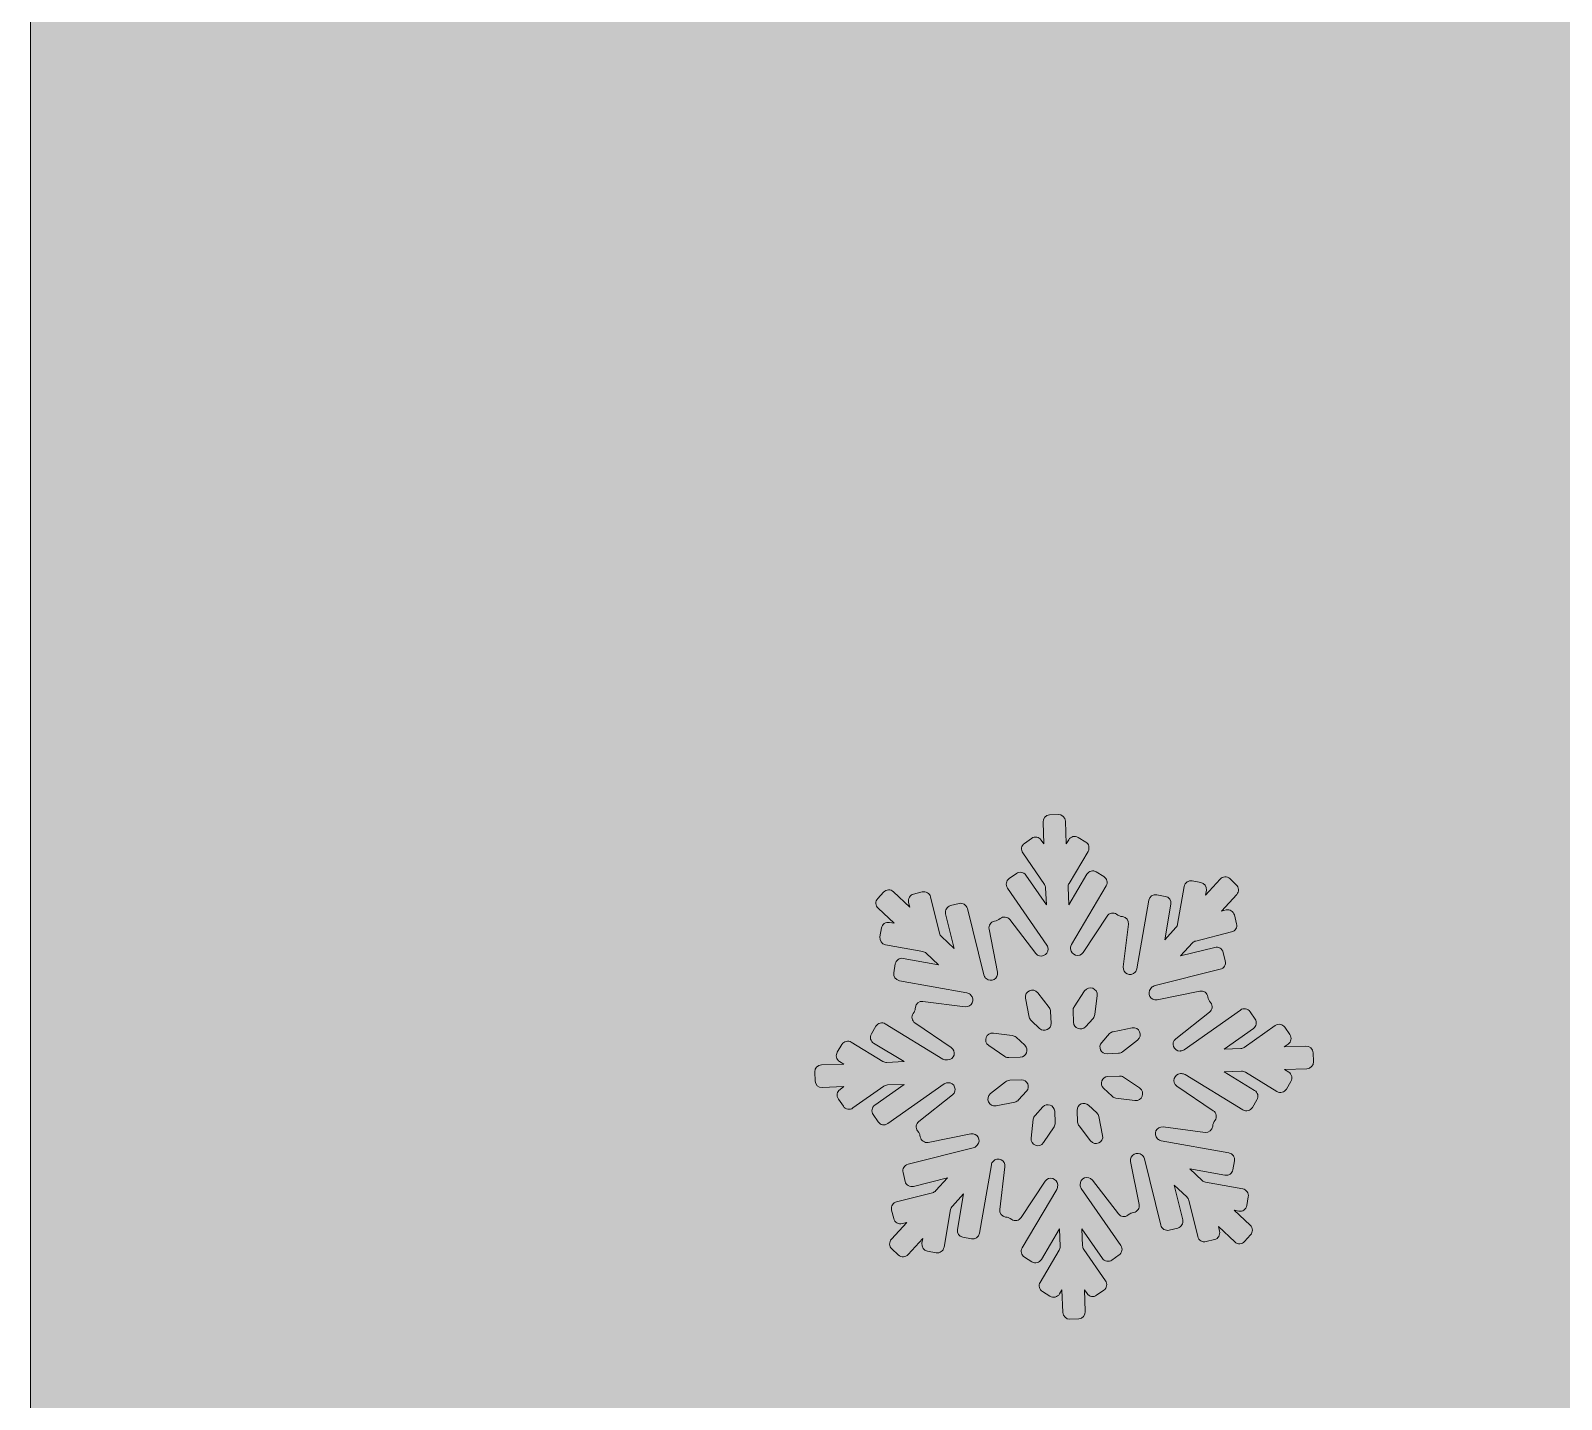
# Model space of a CAD drawing. Header units: millimetres. Extents: x 38 to 178, y -114 to -14.
# Drawn here: x 114.1 to 124.21, y -56.35 to -47.31 of the extents above; entities that cross this region are included whole.
import ezdxf

# ---------------------------------------------------------------- set-up
doc = ezdxf.new("R2010")
doc.units = ezdxf.units.MM
doc.header["$MEASUREMENT"] = 0
doc.layers.add('engraving', color=7, linetype='Continuous')
doc.layers.add('Layer 1', color=7, linetype='Continuous')

msp = doc.modelspace()

# ---------------------------------------------------------------- hatches: boundary and pattern name
at = {"layer": 'Layer 1'}
h = msp.add_hatch(color=2, dxfattribs=at)
h.dxf.hatch_style = 2
edge = h.paths.add_edge_path()
edge.add_spline(control_points=[(156.519, -27.749), (156.519, -27.749), (153.715, -27.749), (153.715, -27.749), (153.018, -26.097), (151.442, -24.9), (149.578, -24.758), (151.083, -23.643), (152.063, -21.859), (152.063, -19.842), (152.063, -16.462), (149.323, -13.721), (145.942, -13.721), (142.562, -13.721), (139.821, -16.462), (139.821, -19.842), (139.821, -21.859), (140.801, -23.643), (142.306, -24.758), (140.442, -24.9), (138.866, -26.097), (138.17, -27.749), (138.17, -27.749), (135.366, -27.749), (135.366, -27.749), (135.366, -27.749), (114.098, -27.749), (114.098, -27.749), (114.098, -27.749), (114.098, -81.46), (114.098, -81.46), (114.098, -85.792), (114.949, -89.87), (116.651, -93.698), (118.352, -97.527), (120.654, -100.853), (123.553, -103.675), (126.454, -106.499), (129.818, -108.741), (133.645, -110.403), (137.474, -112.065), (141.552, -112.898), (145.884, -112.898), (150.215, -112.898), (154.313, -112.065), (158.181, -110.403), (162.047, -108.741), (165.432, -106.499), (168.331, -103.675), (171.231, -100.853), (173.532, -97.527), (175.234, -93.698), (176.934, -89.87), (177.786, -85.792), (177.786, -81.46), (177.786, -81.46), (177.786, -27.749), (177.786, -27.749), (177.786, -27.749), (156.519, -27.749), (156.519, -27.749)], knot_values=[0, 0, 0, 0, 1, 1, 1, 2, 2, 2, 3, 3, 3, 4, 4, 4, 5, 5, 5, 6, 6, 6, 7, 7, 7, 8, 8, 8, 9, 9, 9, 10, 10, 10, 11, 11, 11, 12, 12, 12, 13, 13, 13, 14, 14, 14, 15, 15, 15, 16, 16, 16, 17, 17, 17, 18, 18, 18, 19, 19, 19, 20, 20, 20, 20], degree=3, periodic=1)
edge = h.paths.add_edge_path()
edge.add_spline(control_points=[(142.135, -19.842), (142.135, -17.743), (143.843, -16.035), (145.942, -16.035), (148.042, -16.035), (149.75, -17.743), (149.75, -19.842), (149.75, -21.942), (148.042, -23.65), (145.942, -23.65), (143.843, -23.65), (142.135, -21.942), (142.135, -19.842)], knot_values=[0, 0, 0, 0, 1, 1, 1, 2, 2, 2, 3, 3, 3, 4, 4, 4, 4], degree=3, periodic=1)
edge = h.paths.add_edge_path()
edge.add_spline(control_points=[(151.163, -85.346), (149.655, -86.778), (147.895, -87.492), (145.884, -87.492), (143.95, -87.492), (142.231, -86.778), (140.722, -85.346), (139.214, -83.915), (138.461, -82.234), (138.461, -80.3), (138.461, -80.3), (138.461, -31.811), (138.461, -31.811), (138.461, -31.811), (153.425, -31.811), (153.425, -31.811), (153.425, -31.811), (153.425, -80.3), (153.425, -80.3), (153.425, -82.234), (152.67, -83.915), (151.163, -85.346)], knot_values=[0, 0, 0, 0, 1, 1, 1, 2, 2, 2, 3, 3, 3, 4, 4, 4, 5, 5, 5, 6, 6, 6, 7, 7, 7, 7], degree=3, periodic=1)

# ---------------------------------------------------------------- linework, layer by layer
at = {"layer": 'engraving', "lineweight": 0}
for points, knots in [([(122.571, -54.063), (122.57, -54.038), (122.549, -54.018), (122.524, -54.019), (122.524, -54.019), (122.38, -54.025), (122.38, -54.025), (122.38, -54.025), (122.407, -54.006), (122.407, -54.006), (122.427, -53.992), (122.432, -53.964), (122.418, -53.943), (122.418, -53.943), (122.385, -53.895), (122.385, -53.895), (122.37, -53.874), (122.342, -53.869), (122.321, -53.884), (122.321, -53.884), (122.117, -54.028), (122.117, -54.028), (122.11, -54.033), (122.102, -54.036), (122.093, -54.036), (122.093, -54.036), (121.983, -54.04), (121.983, -54.04), (121.983, -54.04), (122.177, -53.903), (122.177, -53.903), (122.197, -53.889), (122.202, -53.861), (122.188, -53.841), (122.188, -53.841), (122.155, -53.792), (122.155, -53.792), (122.14, -53.771), (122.112, -53.766), (122.091, -53.781), (122.091, -53.781), (121.72, -54.043), (121.72, -54.043), (121.713, -54.048), (121.704, -54.051), (121.696, -54.051), (121.696, -54.051), (121.694, -54.052), (121.694, -54.052), (121.65, -54.053), (121.629, -53.998), (121.664, -53.971), (121.664, -53.971), (121.887, -53.795), (121.887, -53.795), (121.906, -53.78), (121.91, -53.752), (121.894, -53.732), (121.894, -53.732), (121.887, -53.723), (121.887, -53.723), (121.883, -53.717), (121.88, -53.711), (121.879, -53.704), (121.879, -53.704), (121.876, -53.693), (121.876, -53.693), (121.872, -53.668), (121.848, -53.652), (121.823, -53.657), (121.823, -53.657), (121.542, -53.713), (121.542, -53.713), (121.499, -53.722), (121.47, -53.671), (121.5, -53.638), (121.5, -53.638), (121.504, -53.633), (121.504, -53.633), (121.51, -53.627), (121.518, -53.622), (121.527, -53.62), (121.527, -53.62), (121.958, -53.512), (121.958, -53.512), (121.982, -53.506), (121.997, -53.481), (121.991, -53.457), (121.991, -53.457), (121.977, -53.4), (121.977, -53.4), (121.971, -53.375), (121.946, -53.361), (121.922, -53.367), (121.922, -53.367), (121.696, -53.423), (121.696, -53.423), (121.696, -53.423), (121.774, -53.338), (121.774, -53.338), (121.78, -53.331), (121.788, -53.327), (121.796, -53.325), (121.796, -53.325), (122.033, -53.265), (122.033, -53.265), (122.057, -53.259), (122.072, -53.235), (122.066, -53.211), (122.066, -53.211), (122.051, -53.153), (122.051, -53.153), (122.045, -53.129), (122.021, -53.114), (121.996, -53.12), (121.996, -53.12), (121.966, -53.128), (121.966, -53.128), (121.966, -53.128), (122.067, -53.017), (122.067, -53.017), (122.084, -52.999), (122.082, -52.97), (122.064, -52.954), (122.064, -52.954), (122.021, -52.913), (122.021, -52.913), (122.003, -52.896), (121.974, -52.897), (121.957, -52.916), (121.957, -52.916), (121.86, -53.022), (121.86, -53.022), (121.86, -53.022), (121.866, -52.99), (121.866, -52.99), (121.87, -52.966), (121.854, -52.942), (121.829, -52.938), (121.829, -52.938), (121.772, -52.928), (121.772, -52.928), (121.748, -52.923), (121.724, -52.94), (121.72, -52.964), (121.72, -52.964), (121.676, -53.213), (121.676, -53.213), (121.675, -53.222), (121.671, -53.23), (121.665, -53.236), (121.665, -53.236), (121.591, -53.317), (121.591, -53.317), (121.591, -53.317), (121.632, -53.082), (121.632, -53.082), (121.636, -53.058), (121.62, -53.034), (121.595, -53.03), (121.595, -53.03), (121.538, -53.019), (121.538, -53.019), (121.514, -53.015), (121.49, -53.031), (121.486, -53.056), (121.486, -53.056), (121.407, -53.508), (121.407, -53.508), (121.405, -53.517), (121.402, -53.525), (121.396, -53.531), (121.396, -53.531), (121.396, -53.531), (121.396, -53.531), (121.366, -53.564), (121.312, -53.539), (121.317, -53.495), (121.317, -53.495), (121.352, -53.213), (121.352, -53.213), (121.355, -53.189), (121.337, -53.166), (121.312, -53.163), (121.312, -53.163), (121.302, -53.162), (121.302, -53.162), (121.295, -53.161), (121.288, -53.158), (121.282, -53.154), (121.282, -53.154), (121.273, -53.148), (121.273, -53.148), (121.252, -53.134), (121.224, -53.14), (121.21, -53.161), (121.21, -53.161), (121.052, -53.4), (121.052, -53.4), (121.028, -53.436), (120.971, -53.42), (120.969, -53.377), (120.969, -53.377), (120.969, -53.372), (120.969, -53.372), (120.969, -53.363), (120.971, -53.354), (120.975, -53.347), (120.975, -53.347), (121.204, -52.961), (121.204, -52.961), (121.217, -52.939), (121.21, -52.912), (121.189, -52.899), (121.189, -52.899), (121.139, -52.869), (121.139, -52.869), (121.117, -52.855), (121.089, -52.862), (121.077, -52.884), (121.077, -52.884), (120.957, -53.085), (120.957, -53.085), (120.957, -53.085), (120.953, -52.969), (120.953, -52.969), (120.952, -52.961), (120.955, -52.952), (120.959, -52.945), (120.959, -52.945), (121.085, -52.733), (121.085, -52.733), (121.097, -52.711), (121.09, -52.684), (121.069, -52.671), (121.069, -52.671), (121.019, -52.641), (121.019, -52.641), (120.998, -52.627), (120.97, -52.635), (120.957, -52.656), (120.957, -52.656), (120.941, -52.683), (120.941, -52.683), (120.941, -52.683), (120.935, -52.533), (120.935, -52.533), (120.934, -52.508), (120.913, -52.489), (120.888, -52.489), (120.888, -52.489), (120.83, -52.492), (120.83, -52.492), (120.805, -52.493), (120.786, -52.514), (120.787, -52.539), (120.787, -52.539), (120.792, -52.683), (120.792, -52.683), (120.792, -52.683), (120.775, -52.658), (120.775, -52.658), (120.761, -52.637), (120.732, -52.632), (120.712, -52.647), (120.712, -52.647), (120.664, -52.68), (120.664, -52.68), (120.644, -52.695), (120.639, -52.723), (120.653, -52.743), (120.653, -52.743), (120.796, -52.951), (120.796, -52.951), (120.801, -52.958), (120.804, -52.966), (120.804, -52.974), (120.804, -52.974), (120.809, -53.086), (120.809, -53.086), (120.809, -53.086), (120.674, -52.89), (120.674, -52.89), (120.66, -52.87), (120.631, -52.865), (120.611, -52.879), (120.611, -52.879), (120.563, -52.913), (120.563, -52.913), (120.543, -52.927), (120.538, -52.955), (120.552, -52.975), (120.552, -52.975), (120.813, -53.353), (120.813, -53.353), (120.817, -53.36), (120.82, -53.368), (120.821, -53.377), (120.821, -53.377), (120.821, -53.377), (120.821, -53.377), (120.822, -53.421), (120.766, -53.442), (120.74, -53.407), (120.74, -53.407), (120.568, -53.184), (120.568, -53.184), (120.553, -53.164), (120.524, -53.161), (120.504, -53.176), (120.504, -53.176), (120.496, -53.183), (120.496, -53.183), (120.49, -53.187), (120.484, -53.19), (120.477, -53.192), (120.477, -53.192), (120.466, -53.194), (120.466, -53.194), (120.442, -53.199), (120.426, -53.222), (120.431, -53.247), (120.431, -53.247), (120.486, -53.531), (120.486, -53.531), (120.495, -53.574), (120.443, -53.602), (120.411, -53.572), (120.411, -53.572), (120.408, -53.57), (120.408, -53.57), (120.402, -53.564), (120.398, -53.556), (120.395, -53.548), (120.395, -53.548), (120.287, -53.11), (120.287, -53.11), (120.281, -53.086), (120.257, -53.071), (120.232, -53.077), (120.232, -53.077), (120.176, -53.091), (120.176, -53.091), (120.152, -53.098), (120.137, -53.122), (120.143, -53.146), (120.143, -53.146), (120.2, -53.375), (120.2, -53.375), (120.2, -53.375), (120.116, -53.296), (120.116, -53.296), (120.11, -53.29), (120.105, -53.283), (120.103, -53.274), (120.103, -53.274), (120.044, -53.034), (120.044, -53.034), (120.038, -53.01), (120.013, -52.995), (119.989, -53.001), (119.989, -53.001), (119.932, -53.015), (119.932, -53.015), (119.908, -53.021), (119.894, -53.046), (119.899, -53.07), (119.899, -53.07), (119.907, -53.101), (119.907, -53.101), (119.907, -53.101), (119.799, -53), (119.799, -53), (119.78, -52.982), (119.751, -52.984), (119.734, -53.002), (119.734, -53.002), (119.695, -53.045), (119.695, -53.045), (119.678, -53.064), (119.679, -53.092), (119.697, -53.109), (119.697, -53.109), (119.804, -53.208), (119.804, -53.208), (119.804, -53.208), (119.773, -53.203), (119.773, -53.203), (119.748, -53.198), (119.724, -53.215), (119.72, -53.239), (119.72, -53.239), (119.71, -53.298), (119.71, -53.298), (119.706, -53.322), (119.722, -53.345), (119.746, -53.35), (119.746, -53.35), (119.992, -53.394), (119.992, -53.394), (120, -53.396), (120.008, -53.4), (120.015, -53.406), (120.015, -53.406), (120.096, -53.482), (120.096, -53.482), (120.096, -53.482), (119.864, -53.44), (119.864, -53.44), (119.839, -53.435), (119.816, -53.452), (119.811, -53.476), (119.811, -53.476), (119.801, -53.535), (119.801, -53.535), (119.797, -53.559), (119.813, -53.582), (119.838, -53.587), (119.838, -53.587), (120.284, -53.668), (120.284, -53.668), (120.293, -53.669), (120.301, -53.673), (120.307, -53.679), (120.307, -53.679), (120.309, -53.681), (120.309, -53.681), (120.341, -53.711), (120.316, -53.765), (120.273, -53.759), (120.273, -53.759), (119.994, -53.724), (119.994, -53.724), (119.969, -53.72), (119.947, -53.738), (119.944, -53.763), (119.944, -53.763), (119.942, -53.774), (119.942, -53.774), (119.942, -53.781), (119.939, -53.788), (119.935, -53.794), (119.935, -53.794), (119.929, -53.804), (119.929, -53.804), (119.915, -53.824), (119.921, -53.852), (119.941, -53.866), (119.941, -53.866), (120.181, -54.028), (120.181, -54.028), (120.217, -54.053), (120.201, -54.109), (120.157, -54.111), (120.157, -54.111), (120.152, -54.111), (120.152, -54.111), (120.143, -54.112), (120.134, -54.109), (120.126, -54.105), (120.126, -54.105), (119.745, -53.872), (119.745, -53.872), (119.724, -53.859), (119.696, -53.866), (119.683, -53.888), (119.683, -53.888), (119.653, -53.939), (119.653, -53.939), (119.64, -53.96), (119.647, -53.987), (119.668, -54), (119.668, -54), (119.869, -54.122), (119.869, -54.122), (119.869, -54.122), (119.754, -54.127), (119.754, -54.127), (119.746, -54.127), (119.737, -54.125), (119.729, -54.12), (119.729, -54.12), (119.52, -53.993), (119.52, -53.993), (119.499, -53.98), (119.471, -53.987), (119.458, -54.008), (119.458, -54.008), (119.428, -54.059), (119.428, -54.059), (119.415, -54.08), (119.422, -54.108), (119.443, -54.121), (119.443, -54.121), (119.471, -54.138), (119.471, -54.138), (119.471, -54.138), (119.323, -54.143), (119.323, -54.143), (119.298, -54.144), (119.278, -54.165), (119.279, -54.19), (119.279, -54.19), (119.282, -54.25), (119.282, -54.25), (119.282, -54.274), (119.304, -54.294), (119.328, -54.293), (119.328, -54.293), (119.472, -54.287), (119.472, -54.287), (119.472, -54.287), (119.446, -54.306), (119.446, -54.306), (119.425, -54.32), (119.421, -54.348), (119.435, -54.369), (119.435, -54.369), (119.468, -54.417), (119.468, -54.417), (119.482, -54.438), (119.511, -54.443), (119.531, -54.428), (119.531, -54.428), (119.735, -54.284), (119.735, -54.284), (119.742, -54.279), (119.751, -54.277), (119.76, -54.276), (119.76, -54.276), (119.87, -54.272), (119.87, -54.272), (119.87, -54.272), (119.676, -54.409), (119.676, -54.409), (119.655, -54.423), (119.651, -54.451), (119.665, -54.472), (119.665, -54.472), (119.698, -54.52), (119.698, -54.52), (119.712, -54.541), (119.741, -54.546), (119.761, -54.531), (119.761, -54.531), (120.133, -54.269), (120.133, -54.269), (120.14, -54.264), (120.148, -54.261), (120.157, -54.261), (120.157, -54.261), (120.159, -54.261), (120.159, -54.261), (120.203, -54.259), (120.223, -54.314), (120.189, -54.341), (120.189, -54.341), (119.966, -54.517), (119.966, -54.517), (119.947, -54.532), (119.943, -54.56), (119.958, -54.58), (119.958, -54.58), (119.966, -54.589), (119.966, -54.589), (119.97, -54.595), (119.973, -54.601), (119.974, -54.608), (119.974, -54.608), (119.976, -54.619), (119.976, -54.619), (119.981, -54.644), (120.005, -54.66), (120.029, -54.655), (120.029, -54.655), (120.311, -54.599), (120.311, -54.599), (120.354, -54.59), (120.382, -54.642), (120.353, -54.674), (120.353, -54.674), (120.348, -54.679), (120.348, -54.679), (120.342, -54.685), (120.335, -54.69), (120.326, -54.692), (120.326, -54.692), (119.895, -54.8), (119.895, -54.8), (119.87, -54.807), (119.856, -54.831), (119.862, -54.855), (119.862, -54.855), (119.876, -54.913), (119.876, -54.913), (119.882, -54.937), (119.907, -54.952), (119.931, -54.946), (119.931, -54.946), (120.157, -54.889), (120.157, -54.889), (120.157, -54.889), (120.079, -54.974), (120.079, -54.974), (120.073, -54.981), (120.065, -54.985), (120.056, -54.988), (120.056, -54.988), (119.82, -55.047), (119.82, -55.047), (119.796, -55.053), (119.781, -55.077), (119.787, -55.102), (119.787, -55.102), (119.801, -55.159), (119.801, -55.159), (119.807, -55.183), (119.832, -55.198), (119.856, -55.192), (119.856, -55.192), (119.887, -55.184), (119.887, -55.184), (119.887, -55.184), (119.786, -55.295), (119.786, -55.295), (119.769, -55.313), (119.77, -55.342), (119.788, -55.359), (119.788, -55.359), (119.831, -55.399), (119.831, -55.399), (119.85, -55.416), (119.879, -55.415), (119.896, -55.396), (119.896, -55.396), (119.992, -55.29), (119.992, -55.29), (119.992, -55.29), (119.987, -55.322), (119.987, -55.322), (119.983, -55.346), (119.999, -55.37), (120.023, -55.374), (120.023, -55.374), (120.081, -55.384), (120.081, -55.384), (120.105, -55.389), (120.129, -55.372), (120.133, -55.348), (120.133, -55.348), (120.176, -55.099), (120.176, -55.099), (120.178, -55.09), (120.182, -55.083), (120.188, -55.076), (120.188, -55.076), (120.262, -54.995), (120.262, -54.995), (120.262, -54.995), (120.221, -55.23), (120.221, -55.23), (120.217, -55.255), (120.233, -55.278), (120.257, -55.282), (120.257, -55.282), (120.315, -55.293), (120.315, -55.293), (120.339, -55.297), (120.363, -55.281), (120.367, -55.256), (120.367, -55.256), (120.446, -54.804), (120.446, -54.804), (120.447, -54.795), (120.451, -54.787), (120.457, -54.781), (120.457, -54.781), (120.457, -54.781), (120.457, -54.781), (120.487, -54.748), (120.541, -54.773), (120.535, -54.817), (120.535, -54.817), (120.501, -55.099), (120.501, -55.099), (120.498, -55.123), (120.516, -55.146), (120.54, -55.149), (120.54, -55.149), (120.551, -55.15), (120.551, -55.15), (120.558, -55.151), (120.565, -55.154), (120.571, -55.158), (120.571, -55.158), (120.58, -55.164), (120.58, -55.164), (120.601, -55.178), (120.629, -55.172), (120.643, -55.151), (120.643, -55.151), (120.801, -54.912), (120.801, -54.912), (120.825, -54.876), (120.882, -54.892), (120.884, -54.936), (120.884, -54.936), (120.884, -54.941), (120.884, -54.941), (120.884, -54.949), (120.882, -54.958), (120.878, -54.966), (120.878, -54.966), (120.649, -55.352), (120.649, -55.352), (120.636, -55.373), (120.643, -55.4), (120.664, -55.413), (120.664, -55.413), (120.714, -55.444), (120.714, -55.444), (120.735, -55.457), (120.763, -55.45), (120.776, -55.428), (120.776, -55.428), (120.895, -55.227), (120.895, -55.227), (120.895, -55.227), (120.9, -55.343), (120.9, -55.343), (120.9, -55.351), (120.898, -55.36), (120.894, -55.368), (120.894, -55.368), (120.768, -55.58), (120.768, -55.58), (120.756, -55.601), (120.762, -55.628), (120.784, -55.641), (120.784, -55.641), (120.833, -55.672), (120.833, -55.672), (120.855, -55.685), (120.883, -55.678), (120.896, -55.656), (120.896, -55.656), (120.912, -55.629), (120.912, -55.629), (120.912, -55.629), (120.918, -55.779), (120.918, -55.779), (120.919, -55.804), (120.94, -55.824), (120.965, -55.823), (120.965, -55.823), (121.023, -55.82), (121.023, -55.82), (121.048, -55.82), (121.067, -55.798), (121.066, -55.773), (121.066, -55.773), (121.06, -55.629), (121.06, -55.629), (121.06, -55.629), (121.078, -55.654), (121.078, -55.654), (121.092, -55.675), (121.121, -55.68), (121.141, -55.665), (121.141, -55.665), (121.189, -55.632), (121.189, -55.632), (121.209, -55.618), (121.214, -55.59), (121.2, -55.569), (121.2, -55.569), (121.056, -55.362), (121.056, -55.362), (121.052, -55.355), (121.049, -55.346), (121.048, -55.338), (121.048, -55.338), (121.044, -55.227), (121.044, -55.227), (121.044, -55.227), (121.179, -55.422), (121.179, -55.422), (121.193, -55.442), (121.222, -55.447), (121.242, -55.433), (121.242, -55.433), (121.29, -55.399), (121.29, -55.399), (121.31, -55.385), (121.315, -55.357), (121.301, -55.337), (121.301, -55.337), (121.04, -54.959), (121.04, -54.959), (121.035, -54.952), (121.033, -54.944), (121.032, -54.936), (121.032, -54.936), (121.032, -54.935), (121.032, -54.935), (121.03, -54.891), (121.086, -54.87), (121.113, -54.905), (121.113, -54.905), (121.285, -55.128), (121.285, -55.128), (121.3, -55.148), (121.329, -55.152), (121.348, -55.136), (121.348, -55.136), (121.357, -55.129), (121.357, -55.129), (121.363, -55.125), (121.369, -55.122), (121.376, -55.121), (121.376, -55.121), (121.387, -55.118), (121.387, -55.118), (121.411, -55.114), (121.427, -55.09), (121.422, -55.065), (121.422, -55.065), (121.366, -54.781), (121.366, -54.781), (121.358, -54.738), (121.409, -54.71), (121.442, -54.74), (121.442, -54.74), (121.444, -54.742), (121.444, -54.742), (121.451, -54.748), (121.455, -54.756), (121.457, -54.764), (121.457, -54.764), (121.565, -55.202), (121.565, -55.202), (121.571, -55.226), (121.596, -55.241), (121.62, -55.235), (121.62, -55.235), (121.677, -55.221), (121.677, -55.221), (121.701, -55.215), (121.716, -55.19), (121.71, -55.166), (121.71, -55.166), (121.653, -54.938), (121.653, -54.938), (121.653, -54.938), (121.737, -55.016), (121.737, -55.016), (121.743, -55.022), (121.748, -55.029), (121.75, -55.038), (121.75, -55.038), (121.809, -55.278), (121.809, -55.278), (121.815, -55.302), (121.84, -55.317), (121.864, -55.311), (121.864, -55.311), (121.92, -55.297), (121.92, -55.297), (121.945, -55.291), (121.959, -55.266), (121.953, -55.242), (121.953, -55.242), (121.946, -55.211), (121.946, -55.211), (121.946, -55.211), (122.054, -55.313), (122.054, -55.313), (122.073, -55.33), (122.102, -55.329), (122.118, -55.31), (122.118, -55.31), (122.158, -55.267), (122.158, -55.267), (122.175, -55.248), (122.174, -55.22), (122.155, -55.203), (122.155, -55.203), (122.049, -55.104), (122.049, -55.104), (122.049, -55.104), (122.08, -55.11), (122.08, -55.11), (122.105, -55.114), (122.128, -55.098), (122.133, -55.073), (122.133, -55.073), (122.143, -55.015), (122.143, -55.015), (122.147, -54.99), (122.131, -54.967), (122.106, -54.962), (122.106, -54.962), (121.861, -54.918), (121.861, -54.918), (121.852, -54.916), (121.844, -54.912), (121.838, -54.907), (121.838, -54.907), (121.757, -54.83), (121.757, -54.83), (121.757, -54.83), (121.989, -54.872), (121.989, -54.872), (122.014, -54.877), (122.037, -54.86), (122.042, -54.836), (122.042, -54.836), (122.052, -54.778), (122.052, -54.778), (122.056, -54.753), (122.04, -54.73), (122.015, -54.725), (122.015, -54.725), (121.568, -54.645), (121.568, -54.645), (121.56, -54.643), (121.552, -54.639), (121.546, -54.633), (121.546, -54.633), (121.543, -54.631), (121.543, -54.631), (121.511, -54.601), (121.536, -54.548), (121.58, -54.553), (121.58, -54.553), (121.858, -54.589), (121.858, -54.589), (121.883, -54.592), (121.906, -54.574), (121.909, -54.549), (121.909, -54.549), (121.91, -54.538), (121.91, -54.538), (121.911, -54.531), (121.914, -54.524), (121.918, -54.518), (121.918, -54.518), (121.924, -54.509), (121.924, -54.509), (121.938, -54.488), (121.932, -54.46), (121.912, -54.446), (121.912, -54.446), (121.672, -54.284), (121.672, -54.284), (121.636, -54.259), (121.652, -54.203), (121.695, -54.201), (121.695, -54.201), (121.701, -54.201), (121.701, -54.201), (121.71, -54.201), (121.719, -54.203), (121.726, -54.207), (121.726, -54.207), (122.108, -54.44), (122.108, -54.44), (122.129, -54.453), (122.157, -54.446), (122.17, -54.424), (122.17, -54.424), (122.2, -54.374), (122.2, -54.374), (122.213, -54.352), (122.206, -54.325), (122.185, -54.312), (122.185, -54.312), (121.984, -54.19), (121.984, -54.19), (121.984, -54.19), (122.098, -54.185), (122.098, -54.185), (122.107, -54.185), (122.116, -54.187), (122.124, -54.192), (122.124, -54.192), (122.332, -54.319), (122.332, -54.319), (122.354, -54.332), (122.382, -54.325), (122.395, -54.304), (122.395, -54.304), (122.425, -54.253), (122.425, -54.253), (122.438, -54.232), (122.431, -54.204), (122.41, -54.191), (122.41, -54.191), (122.382, -54.174), (122.382, -54.174), (122.382, -54.174), (122.53, -54.169), (122.53, -54.169), (122.555, -54.168), (122.575, -54.147), (122.574, -54.122), (122.574, -54.122), (122.571, -54.063), (122.571, -54.063)], [0, 0, 0, 0, 1, 1, 1, 2, 2, 2, 3, 3, 3, 4, 4, 4, 5, 5, 5, 6, 6, 6, 7, 7, 7, 8, 8, 8, 9, 9, 9, 10, 10, 10, 11, 11, 11, 12, 12, 12, 13, 13, 13, 14, 14, 14, 15, 15, 15, 16, 16, 16, 17, 17, 17, 18, 18, 18, 19, 19, 19, 20, 20, 20, 21, 21, 21, 22, 22, 22, 23, 23, 23, 24, 24, 24, 25, 25, 25, 26, 26, 26, 27, 27, 27, 28, 28, 28, 29, 29, 29, 30, 30, 30, 31, 31, 31, 32, 32, 32, 33, 33, 33, 34, 34, 34, 35, 35, 35, 36, 36, 36, 37, 37, 37, 38, 38, 38, 39, 39, 39, 40, 40, 40, 41, 41, 41, 42, 42, 42, 43, 43, 43, 44, 44, 44, 45, 45, 45, 46, 46, 46, 47, 47, 47, 48, 48, 48, 49, 49, 49, 50, 50, 50, 51, 51, 51, 52, 52, 52, 53, 53, 53, 54, 54, 54, 55, 55, 55, 56, 56, 56, 57, 57, 57, 58, 58, 58, 59, 59, 59, 60, 60, 60, 61, 61, 61, 62, 62, 62, 63, 63, 63, 64, 64, 64, 65, 65, 65, 66, 66, 66, 67, 67, 67, 68, 68, 68, 69, 69, 69, 70, 70, 70, 71, 71, 71, 72, 72, 72, 73, 73, 73, 74, 74, 74, 75, 75, 75, 76, 76, 76, 77, 77, 77, 78, 78, 78, 79, 79, 79, 80, 80, 80, 81, 81, 81, 82, 82, 82, 83, 83, 83, 84, 84, 84, 85, 85, 85, 86, 86, 86, 87, 87, 87, 88, 88, 88, 89, 89, 89, 90, 90, 90, 91, 91, 91, 92, 92, 92, 93, 93, 93, 94, 94, 94, 95, 95, 95, 96, 96, 96, 97, 97, 97, 98, 98, 98, 99, 99, 99, 100, 100, 100, 101, 101, 101, 102, 102, 102, 103, 103, 103, 104, 104, 104, 105, 105, 105, 106, 106, 106, 107, 107, 107, 108, 108, 108, 109, 109, 109, 110, 110, 110, 111, 111, 111, 112, 112, 112, 113, 113, 113, 114, 114, 114, 115, 115, 115, 116, 116, 116, 117, 117, 117, 118, 118, 118, 119, 119, 119, 120, 120, 120, 121, 121, 121, 122, 122, 122, 123, 123, 123, 124, 124, 124, 125, 125, 125, 126, 126, 126, 127, 127, 127, 128, 128, 128, 129, 129, 129, 130, 130, 130, 131, 131, 131, 132, 132, 132, 133, 133, 133, 134, 134, 134, 135, 135, 135, 136, 136, 136, 137, 137, 137, 138, 138, 138, 139, 139, 139, 140, 140, 140, 141, 141, 141, 142, 142, 142, 143, 143, 143, 144, 144, 144, 145, 145, 145, 146, 146, 146, 147, 147, 147, 148, 148, 148, 149, 149, 149, 150, 150, 150, 151, 151, 151, 152, 152, 152, 153, 153, 153, 154, 154, 154, 155, 155, 155, 156, 156, 156, 157, 157, 157, 158, 158, 158, 159, 159, 159, 160, 160, 160, 161, 161, 161, 162, 162, 162, 163, 163, 163, 164, 164, 164, 165, 165, 165, 166, 166, 166, 167, 167, 167, 168, 168, 168, 169, 169, 169, 170, 170, 170, 171, 171, 171, 172, 172, 172, 173, 173, 173, 174, 174, 174, 175, 175, 175, 176, 176, 176, 177, 177, 177, 178, 178, 178, 179, 179, 179, 180, 180, 180, 181, 181, 181, 182, 182, 182, 183, 183, 183, 184, 184, 184, 185, 185, 185, 186, 186, 186, 187, 187, 187, 188, 188, 188, 189, 189, 189, 190, 190, 190, 191, 191, 191, 192, 192, 192, 193, 193, 193, 194, 194, 194, 195, 195, 195, 196, 196, 196, 197, 197, 197, 198, 198, 198, 199, 199, 199, 200, 200, 200, 201, 201, 201, 202, 202, 202, 203, 203, 203, 204, 204, 204, 205, 205, 205, 206, 206, 206, 207, 207, 207, 208, 208, 208, 209, 209, 209, 210, 210, 210, 211, 211, 211, 212, 212, 212, 213, 213, 213, 214, 214, 214, 215, 215, 215, 216, 216, 216, 217, 217, 217, 218, 218, 218, 219, 219, 219, 220, 220, 220, 221, 221, 221, 222, 222, 222, 223, 223, 223, 224, 224, 224, 225, 225, 225, 226, 226, 226, 227, 227, 227, 228, 228, 228, 229, 229, 229, 230, 230, 230, 231, 231, 231, 232, 232, 232, 233, 233, 233, 234, 234, 234, 235, 235, 235, 236, 236, 236, 237, 237, 237, 238, 238, 238, 239, 239, 239, 240, 240, 240, 241, 241, 241, 242, 242, 242, 243, 243, 243, 244, 244, 244, 245, 245, 245, 246, 246, 246, 247, 247, 247, 248, 248, 248, 249, 249, 249, 250, 250, 250, 251, 251, 251, 252, 252, 252, 253, 253, 253, 254, 254, 254, 255, 255, 255, 256, 256, 256, 257, 257, 257, 258, 258, 258, 259, 259, 259, 260, 260, 260, 261, 261, 261, 262, 262, 262, 263, 263, 263, 264, 264, 264, 265, 265, 265, 266, 266, 266, 267, 267, 267, 268, 268, 268, 269, 269, 269, 270, 270, 270, 271, 271, 271, 272, 272, 272, 273, 273, 273, 274, 274, 274, 275, 275, 275, 276, 276, 276, 277, 277, 277, 278, 278, 278, 279, 279, 279, 280, 280, 280, 281, 281, 281, 282, 282, 282, 283, 283, 283, 284, 284, 284, 285, 285, 285, 286, 286, 286, 287, 287, 287, 288, 288, 288, 289, 289, 289, 290, 290, 290, 291, 291, 291, 292, 292, 292, 293, 293, 293, 294, 294, 294, 295, 295, 295, 296, 296, 296, 297, 297, 297, 298, 298, 298, 299, 299, 299, 300, 300, 300, 301, 301, 301, 302, 302, 302, 303, 303, 303, 304, 304, 304, 305, 305, 305, 306, 306, 306, 307, 307, 307, 308, 308, 308, 309, 309, 309, 310, 310, 310, 311, 311, 311, 312, 312, 312, 313, 313, 313, 314, 314, 314, 315, 315, 315, 316, 316, 316, 317, 317, 317, 318, 318, 318, 319, 319, 319, 320, 320, 320, 321, 321, 321, 322, 322, 322, 323, 323, 323, 324, 324, 324, 325, 325, 325, 326, 326, 326, 327, 327, 327, 328, 328, 328, 329, 329, 329, 330, 330, 330, 331, 331, 331, 332, 332, 332, 333, 333, 333, 334, 334, 334, 335, 335, 335, 336, 336, 336, 336]), ([(120.752, -53.667), (120.752, -53.667), (120.828, -53.765), (120.828, -53.765), (120.834, -53.773), (120.837, -53.782), (120.837, -53.791), (120.837, -53.791), (120.84, -53.868), (120.84, -53.868), (120.842, -53.908), (120.794, -53.93), (120.764, -53.903), (120.764, -53.903), (120.71, -53.852), (120.71, -53.852), (120.703, -53.845), (120.698, -53.837), (120.696, -53.827), (120.696, -53.827), (120.672, -53.703), (120.672, -53.703), (120.663, -53.656), (120.723, -53.629), (120.752, -53.667)], [0, 0, 0, 0, 1, 1, 1, 2, 2, 2, 3, 3, 3, 4, 4, 4, 5, 5, 5, 6, 6, 6, 7, 7, 7, 8, 8, 8, 8]), ([(120.989, -53.862), (120.989, -53.862), (120.986, -53.786), (120.986, -53.786), (120.985, -53.776), (120.988, -53.767), (120.993, -53.759), (120.993, -53.759), (121.062, -53.655), (121.062, -53.655), (121.088, -53.615), (121.15, -53.638), (121.145, -53.685), (121.145, -53.685), (121.129, -53.811), (121.129, -53.811), (121.128, -53.82), (121.124, -53.829), (121.118, -53.836), (121.118, -53.836), (121.067, -53.891), (121.067, -53.891), (121.04, -53.921), (120.99, -53.903), (120.989, -53.862)], [0, 0, 0, 0, 1, 1, 1, 2, 2, 2, 3, 3, 3, 4, 4, 4, 5, 5, 5, 6, 6, 6, 7, 7, 7, 8, 8, 8, 8]), ([(121.175, -53.995), (121.175, -53.995), (121.227, -53.937), (121.227, -53.937), (121.233, -53.93), (121.242, -53.926), (121.251, -53.924), (121.251, -53.924), (121.376, -53.899), (121.376, -53.899), (121.422, -53.89), (121.45, -53.949), (121.412, -53.979), (121.412, -53.979), (121.312, -54.058), (121.312, -54.058), (121.305, -54.064), (121.296, -54.067), (121.286, -54.067), (121.286, -54.067), (121.21, -54.07), (121.21, -54.07), (121.17, -54.072), (121.148, -54.024), (121.175, -53.995)], [0, 0, 0, 0, 1, 1, 1, 2, 2, 2, 3, 3, 3, 4, 4, 4, 5, 5, 5, 6, 6, 6, 7, 7, 7, 8, 8, 8, 8]), ([(120.534, -54.088), (120.534, -54.088), (120.428, -54.016), (120.428, -54.016), (120.389, -53.989), (120.412, -53.927), (120.459, -53.933), (120.459, -53.933), (120.584, -53.949), (120.584, -53.949), (120.593, -53.95), (120.602, -53.955), (120.609, -53.961), (120.609, -53.961), (120.666, -54.014), (120.666, -54.014), (120.695, -54.042), (120.677, -54.091), (120.637, -54.093), (120.637, -54.093), (120.561, -54.095), (120.561, -54.095), (120.552, -54.096), (120.542, -54.093), (120.534, -54.088)], [0, 0, 0, 0, 1, 1, 1, 2, 2, 2, 3, 3, 3, 4, 4, 4, 5, 5, 5, 6, 6, 6, 7, 7, 7, 8, 8, 8, 8]), ([(120.678, -54.318), (120.678, -54.318), (120.626, -54.375), (120.626, -54.375), (120.619, -54.382), (120.611, -54.387), (120.601, -54.389), (120.601, -54.389), (120.477, -54.413), (120.477, -54.413), (120.43, -54.423), (120.403, -54.363), (120.44, -54.333), (120.44, -54.333), (120.54, -54.255), (120.54, -54.255), (120.548, -54.249), (120.557, -54.245), (120.567, -54.245), (120.567, -54.245), (120.643, -54.242), (120.643, -54.242), (120.683, -54.24), (120.705, -54.288), (120.678, -54.318)], [0, 0, 0, 0, 1, 1, 1, 2, 2, 2, 3, 3, 3, 4, 4, 4, 5, 5, 5, 6, 6, 6, 7, 7, 7, 8, 8, 8, 8]), ([(121.319, -54.225), (121.319, -54.225), (121.425, -54.296), (121.425, -54.296), (121.464, -54.323), (121.441, -54.385), (121.394, -54.379), (121.394, -54.379), (121.269, -54.363), (121.269, -54.363), (121.26, -54.362), (121.251, -54.358), (121.244, -54.351), (121.244, -54.351), (121.187, -54.298), (121.187, -54.298), (121.158, -54.27), (121.176, -54.221), (121.216, -54.22), (121.216, -54.22), (121.292, -54.217), (121.292, -54.217), (121.301, -54.216), (121.311, -54.219), (121.319, -54.225)], [0, 0, 0, 0, 1, 1, 1, 2, 2, 2, 3, 3, 3, 4, 4, 4, 5, 5, 5, 6, 6, 6, 7, 7, 7, 8, 8, 8, 8]), ([(120.864, -54.45), (120.864, -54.45), (120.867, -54.526), (120.867, -54.526), (120.867, -54.536), (120.865, -54.545), (120.86, -54.553), (120.86, -54.553), (120.791, -54.657), (120.791, -54.657), (120.764, -54.697), (120.702, -54.674), (120.708, -54.627), (120.708, -54.627), (120.723, -54.502), (120.723, -54.502), (120.724, -54.492), (120.728, -54.484), (120.735, -54.477), (120.735, -54.477), (120.785, -54.421), (120.785, -54.421), (120.813, -54.391), (120.862, -54.409), (120.864, -54.45)], [0, 0, 0, 0, 1, 1, 1, 2, 2, 2, 3, 3, 3, 4, 4, 4, 5, 5, 5, 6, 6, 6, 7, 7, 7, 8, 8, 8, 8]), ([(121.101, -54.645), (121.101, -54.645), (121.025, -54.547), (121.025, -54.547), (121.019, -54.539), (121.016, -54.53), (121.015, -54.521), (121.015, -54.521), (121.012, -54.444), (121.012, -54.444), (121.011, -54.404), (121.059, -54.382), (121.088, -54.41), (121.088, -54.41), (121.143, -54.461), (121.143, -54.461), (121.15, -54.467), (121.155, -54.476), (121.156, -54.485), (121.156, -54.485), (121.181, -54.609), (121.181, -54.609), (121.19, -54.656), (121.13, -54.683), (121.101, -54.645)], [0, 0, 0, 0, 1, 1, 1, 2, 2, 2, 3, 3, 3, 4, 4, 4, 5, 5, 5, 6, 6, 6, 7, 7, 7, 8, 8, 8, 8])]:
    msp.add_open_spline(points, degree=3, knots=knots, dxfattribs=at)
at = {"layer": 'Layer 1', "lineweight": 0}
msp.add_open_spline([(156.519, -27.749), (156.519, -27.749), (153.715, -27.749), (153.715, -27.749), (153.018, -26.097), (151.442, -24.9), (149.578, -24.758), (151.083, -23.643), (152.063, -21.859), (152.063, -19.842), (152.063, -16.462), (149.323, -13.721), (145.942, -13.721), (142.562, -13.721), (139.821, -16.462), (139.821, -19.842), (139.821, -21.859), (140.801, -23.643), (142.306, -24.758), (140.442, -24.9), (138.866, -26.097), (138.17, -27.749), (138.17, -27.749), (135.366, -27.749), (135.366, -27.749), (135.366, -27.749), (114.098, -27.749), (114.098, -27.749), (114.098, -27.749), (114.098, -81.46), (114.098, -81.46), (114.098, -85.792), (114.949, -89.87), (116.651, -93.698), (118.352, -97.527), (120.654, -100.853), (123.553, -103.675), (126.454, -106.499), (129.818, -108.741), (133.645, -110.403), (137.474, -112.065), (141.552, -112.898), (145.884, -112.898), (150.215, -112.898), (154.313, -112.065), (158.181, -110.403), (162.047, -108.741), (165.432, -106.499), (168.331, -103.675), (171.231, -100.853), (173.532, -97.527), (175.234, -93.698), (176.934, -89.87), (177.786, -85.792), (177.786, -81.46), (177.786, -81.46), (177.786, -27.749), (177.786, -27.749), (177.786, -27.749), (156.519, -27.749), (156.519, -27.749)], degree=3, knots=[0, 0, 0, 0, 1, 1, 1, 2, 2, 2, 3, 3, 3, 4, 4, 4, 5, 5, 5, 6, 6, 6, 7, 7, 7, 8, 8, 8, 9, 9, 9, 10, 10, 10, 11, 11, 11, 12, 12, 12, 13, 13, 13, 14, 14, 14, 15, 15, 15, 16, 16, 16, 17, 17, 17, 18, 18, 18, 19, 19, 19, 20, 20, 20, 20], dxfattribs=at)

doc.saveas('drawing.dxf')
